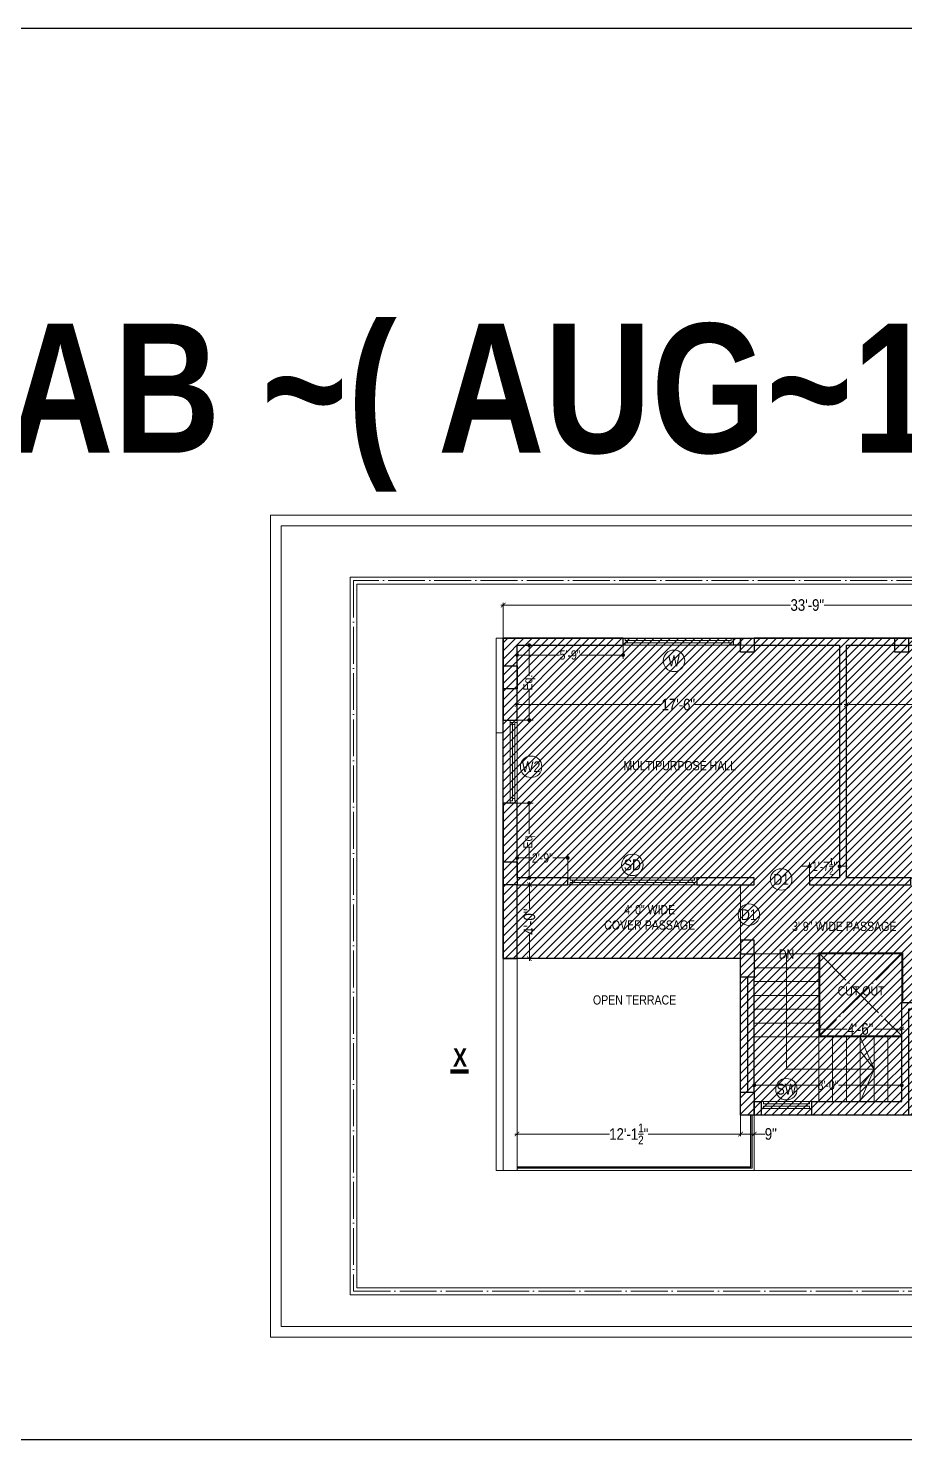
# Model space of a CAD drawing. Header units: millimetres. Extents: x 56222 to 163527, y -177397 to -121287.
# Drawn here: x 159033 to 159603, y -176844 to -175925 of the extents above; entities that cross this region are included whole.
import ezdxf

# ---------------------------------------------------------------- set-up
doc = ezdxf.new("R2010")
doc.units = ezdxf.units.MM
doc.header["$MEASUREMENT"] = 0
doc.header["$PDMODE"] = 35
doc.linetypes.add('ACAD_ISO02W100', pattern=[15, 12, -3])
doc.linetypes.add('ACAD_ISO04W100', pattern=[30, 24, -3, 0, -3])
doc.layers.get('Defpoints').update_dxf_attribs({"color": 220})
for name, color, linetype, lineweight in [('COLUMN', 1, 'Continuous', 30), ('ELEVATION', 250, 'Continuous', 9), ('FIRST FLOOR', 7, 'Continuous', 9), ('FIRST FLOOR ( DIM )', 250, 'Continuous', 9), ('FIRST FLOOR ( TEXT )', 7, 'Continuous', 9), ('FIRST FLOOR_( D - W & RAILING )', 251, 'Continuous', 9), ('FIRST FLOOR_( STAIR )', 251, 'Continuous', 9), ('GROUND FLOOR', 7, 'Continuous', 9), ('GROUND FLOOR  ( DIM )', 7, 'Continuous', 9), ('GROUND FLOOR ( DW_RAIL )', 7, 'Continuous', 9), ('SECOND FLOOR', 7, 'Continuous', 9), ('SECOND FLOOR  ( PLINE )', 251, 'Continuous', 30), ('SECOND FLOOR ( DIM )', 7, 'Continuous', 9), ('SECOND FLOOR ( DW_RAIL )', 7, 'Continuous', 9), ('SECOND FLOOR ( PLine )', 7, 'Continuous', 30), ('SECOND FLOOR ( TEXT )', 7, 'Continuous', 9), ('SECTION', 7, 'Continuous', 9), ('X_SHEET', 7, 'Continuous', 9), ('XX~SLAB ( HATCH )', 7, 'Continuous', 9)]:
    doc.layers.add(name, color=color, linetype=linetype, lineweight=lineweight)
doc.layers.add('XX~SLAB ( PLINE )', color=251, linetype='Continuous', plot=False)
doc.styles.add('Cn BT~6', font='swissc.ttf', dxfattribs={"height": 6})
doc.styles.add("Cn_BT_0'-0", font='swissc.ttf')
doc.styles.add('Cn_BT_7', font='swissc.ttf', dxfattribs={"height": 7})
doc.styles.add('Cn_BT_7½', font='swissc.ttf', dxfattribs={"height": 7.5})
doc.styles.add('KATHA', font='swissc.ttf')
doc.dimstyles.new('Cn BT~6', dxfattribs={"dimtxt": 0.18, "dimasz": 2.5, "dimexe": 2.5, "dimexo": 0, "dimgap": 0.09, "dimtad": 0, "dimdec": 3, "dimzin": 3, "dimdsep": 46, "dimlunit": 4, "dimtxsty": 'Cn BT~6', "dimblk": 'DOT', "dimcen": 0.09, "dimdle": 2, "dimclrd": 250, "dimclre": 250, "dimclrt": 5, "dimadec": 0, "dimazin": 0, "dimtfac": 0.75, "dimtdec": 3, "dimtofl": 0, "dimtmove": 0, "dimatfit": 3, "dimfxl": 1, "dimtolj": 1, "dimtzin": 0, "dimlwd": 15, "dimlwe": 15, "dimarcsym": 0})
doc.dimstyles.new('Cn_BT_7½', dxfattribs={"dimtxt": 9, "dimasz": 3, "dimexe": 1.5, "dimexo": 0, "dimgap": 0.09, "dimtad": 0, "dimdec": 3, "dimzin": 3, "dimdsep": 46, "dimlunit": 4, "dimtxsty": 'Cn_BT_7½', "dimblk": 'ARCHTICK', "dimcen": 0.09, "dimdle": 1.5, "dimclrd": 251, "dimclre": 251, "dimclrt": 14, "dimadec": 0, "dimazin": 0, "dimtfac": 0.75, "dimtdec": 3, "dimtofl": 0, "dimtmove": 0, "dimatfit": 3, "dimfxl": 0, "dimtolj": 1, "dimtzin": 0, "dimlwd": 15, "dimlwe": 15, "dimarcsym": 0})

# ---------------------------------------------------------------- blocks, each defined once
blk = doc.blocks.new('_ArchTick')
at = {"color": 0, "linetype": 'ByBlock', "const_width": 0.15}
blk.add_lwpolyline([(-0.5, -0.5), (0.5, 0.5)], dxfattribs=at)
blk = doc.blocks.new('*D353')
at = {"layer": 'Defpoints', "color": 0, "transparency": 16777216}
for p in [(159565.38, -176355.2), (159733.38, -176355.2), (159733.38, -176365.4)]:
    blk.add_point(p, dxfattribs=at)
at = {"layer": 'SECOND FLOOR ( DIM )', "color": 251, "lineweight": 15, "transparency": 16777216}
for p, q in [((159565.38, -176355.2), (159565.38, -176366.9)), ((159733.38, -176355.2), (159733.38, -176366.9)), ((159563.88, -176365.4), (159638.52, -176365.4)), ((159734.88, -176365.4), (159660.24, -176365.4))]:
    blk.add_line(p, q, dxfattribs=at)
at = {"layer": 'SECOND FLOOR ( DIM )', "color": 251, "lineweight": 15, "transparency": 16777216, "xscale": 3, "yscale": 3, "zscale": 3, "rotation": 180}
blk.add_blockref('_ArchTick', (159565.38, -176365.4), dxfattribs=at)
at = {"layer": 'SECOND FLOOR ( DIM )', "color": 251, "lineweight": 15, "transparency": 16777216, "xscale": 3, "yscale": 3, "zscale": 3}
blk.add_blockref('_ArchTick', (159733.38, -176365.4), dxfattribs=at)
at = {"layer": 'SECOND FLOOR ( DIM )', "color": 14, "transparency": 16777216, "insert": (159649.38, -176365.4), "char_height": 7.5, "attachment_point": 5, "style": 'Cn_BT_7½'}
blk.add_mtext('\\A1;14\'-0"', dxfattribs=at)
blk = doc.blocks.new('*D352')
at = {"layer": 'Defpoints', "color": 0, "transparency": 16777216}
for p in [(159350.88, -176355.2), (159560.88, -176355.2), (159350.88, -176365.4)]:
    blk.add_point(p, dxfattribs=at)
at = {"layer": 'SECOND FLOOR ( DIM )', "color": 251, "lineweight": 15, "transparency": 16777216}
for p, q in [((159350.88, -176355.2), (159350.88, -176366.9)), ((159560.88, -176355.2), (159560.88, -176366.9)), ((159349.38, -176365.4), (159445.02, -176365.4)), ((159562.38, -176365.4), (159466.74, -176365.4))]:
    blk.add_line(p, q, dxfattribs=at)
at = {"layer": 'SECOND FLOOR ( DIM )', "color": 251, "lineweight": 15, "transparency": 16777216, "xscale": 3, "yscale": 3, "zscale": 3, "rotation": 180}
blk.add_blockref('_ArchTick', (159350.88, -176365.4), dxfattribs=at)
at = {"layer": 'SECOND FLOOR ( DIM )', "color": 251, "lineweight": 15, "transparency": 16777216, "xscale": 3, "yscale": 3, "zscale": 3}
blk.add_blockref('_ArchTick', (159560.88, -176365.4), dxfattribs=at)
at = {"layer": 'SECOND FLOOR ( DIM )', "color": 14, "transparency": 16777216, "insert": (159455.88, -176365.4), "char_height": 7.5, "attachment_point": 5, "style": 'Cn_BT_7½'}
blk.add_mtext('\\A1;17\'-6"', dxfattribs=at)
blk = doc.blocks.new('*D351')
at = {"layer": 'Defpoints', "color": 0, "transparency": 16777216}
for p in [(159341.88, -176300.64), (159341.88, -176322.2), (159746.88, -176322.2)]:
    blk.add_point(p, dxfattribs=at)
at = {"layer": 'SECOND FLOOR ( DIM )', "color": 251, "lineweight": 15, "transparency": 16777216}
for p, q in [((159340.38, -176300.64), (159528.84, -176300.64)), ((159341.88, -176322.2), (159341.88, -176299.14)), ((159748.38, -176300.64), (159550.91, -176300.64)), ((159746.88, -176322.2), (159746.88, -176299.14))]:
    blk.add_line(p, q, dxfattribs=at)
at = {"layer": 'SECOND FLOOR ( DIM )', "color": 251, "lineweight": 15, "transparency": 16777216, "xscale": 3, "yscale": 3, "zscale": 3, "rotation": 180}
blk.add_blockref('_ArchTick', (159341.88, -176300.64), dxfattribs=at)
at = {"layer": 'SECOND FLOOR ( DIM )', "color": 251, "lineweight": 15, "transparency": 16777216, "xscale": 3, "yscale": 3, "zscale": 3}
blk.add_blockref('_ArchTick', (159746.88, -176300.64), dxfattribs=at)
at = {"layer": 'SECOND FLOOR ( DIM )', "color": 14, "transparency": 16777216, "insert": (159539.88, -176300.64), "char_height": 7.5, "attachment_point": 5, "style": 'Cn_BT_7½'}
blk.add_mtext('\\A1;33\'-9"', dxfattribs=at)
blk = doc.blocks.new('_Dot')
at = {"color": 0, "linetype": 'ByBlock', "lineweight": -2}
blk.add_line((-0.5, 0), (-1, 0), dxfattribs=at)
at = {"color": 0, "linetype": 'ByBlock', "const_width": 0.5}
blk.add_lwpolyline([(-0.25, 0, 1), (0.25, 0, 1)], format="xyb", close=True, dxfattribs=at)
blk = doc.blocks.new('*D350')
at = {"layer": 'Defpoints', "color": 0, "transparency": 16777216}
for p in [(159505.38, -176605.7), (159601.38, -176605.7), (159601.38, -176613.17)]:
    blk.add_point(p, dxfattribs=at)
at = {"layer": 'SECOND FLOOR ( DIM )', "color": 250, "lineweight": 15, "transparency": 16777216}
for p, q in [((159505.38, -176605.7), (159505.38, -176615.67)), ((159601.38, -176605.7), (159601.38, -176615.67)), ((159507.88, -176613.17), (159546.54, -176613.17)), ((159598.88, -176613.17), (159560.21, -176613.17))]:
    blk.add_line(p, q, dxfattribs=at)
at = {"layer": 'SECOND FLOOR ( DIM )', "color": 250, "lineweight": 15, "transparency": 16777216, "xscale": 2.5, "yscale": 2.5, "zscale": 2.5, "rotation": 180}
blk.add_blockref('_Dot', (159505.38, -176613.17), dxfattribs=at)
at = {"layer": 'SECOND FLOOR ( DIM )', "color": 250, "lineweight": 15, "transparency": 16777216, "xscale": 2.5, "yscale": 2.5, "zscale": 2.5}
blk.add_blockref('_Dot', (159601.38, -176613.17), dxfattribs=at)
at = {"layer": 'SECOND FLOOR ( DIM )', "color": 5, "transparency": 16777216, "insert": (159553.38, -176613.17), "char_height": 6, "attachment_point": 5, "style": 'Cn BT~6'}
blk.add_mtext('\\A1;8\'-0"', dxfattribs=at)
blk = doc.blocks.new('*D349')
at = {"layer": 'Defpoints', "color": 0, "transparency": 16777216}
for p in [(159601.38, -176576.56), (159547.38, -176581.7), (159601.38, -176581.7)]:
    blk.add_point(p, dxfattribs=at)
at = {"layer": 'SECOND FLOOR ( DIM )', "color": 251, "lineweight": 15, "transparency": 16777216}
for p, q in [((159545.88, -176576.56), (159565.78, -176576.56)), ((159547.38, -176581.7), (159547.38, -176575.06)), ((159602.88, -176576.56), (159582.97, -176576.56)), ((159601.38, -176581.7), (159601.38, -176575.06))]:
    blk.add_line(p, q, dxfattribs=at)
at = {"layer": 'SECOND FLOOR ( DIM )', "color": 251, "lineweight": 15, "transparency": 16777216, "xscale": 3, "yscale": 3, "zscale": 3, "rotation": 180}
blk.add_blockref('_ArchTick', (159547.38, -176576.56), dxfattribs=at)
at = {"layer": 'SECOND FLOOR ( DIM )', "color": 251, "lineweight": 15, "transparency": 16777216, "xscale": 3, "yscale": 3, "zscale": 3}
blk.add_blockref('_ArchTick', (159601.38, -176576.56), dxfattribs=at)
at = {"layer": 'SECOND FLOOR ( DIM )', "color": 14, "transparency": 16777216, "insert": (159574.38, -176576.56), "char_height": 7.5, "attachment_point": 5, "style": 'Cn_BT_7½'}
blk.add_mtext('\\A1;4\'-6"', dxfattribs=at)
blk = doc.blocks.new('*D348')
at = {"layer": 'Defpoints', "color": 0, "transparency": 16777216}
for p in [(159496.38, -176632.7), (159496.38, -176644.87), (159350.88, -176668.7)]:
    blk.add_point(p, dxfattribs=at)
at = {"layer": 'SECOND FLOOR ( DIM )', "color": 251, "lineweight": 15, "transparency": 16777216}
for p, q in [((159496.38, -176632.7), (159496.38, -176646.37)), ((159349.38, -176644.87), (159411.09, -176644.87)), ((159350.88, -176668.7), (159350.88, -176643.37)), ((159497.88, -176644.87), (159436.16, -176644.87))]:
    blk.add_line(p, q, dxfattribs=at)
at = {"layer": 'SECOND FLOOR ( DIM )', "color": 251, "lineweight": 15, "transparency": 16777216, "xscale": 3, "yscale": 3, "zscale": 3, "rotation": 180}
blk.add_blockref('_ArchTick', (159350.88, -176644.87), dxfattribs=at)
at = {"layer": 'SECOND FLOOR ( DIM )', "color": 251, "lineweight": 15, "transparency": 16777216, "xscale": 3, "yscale": 3, "zscale": 3}
blk.add_blockref('_ArchTick', (159496.38, -176644.87), dxfattribs=at)
at = {"layer": 'SECOND FLOOR ( DIM )', "color": 14, "transparency": 16777216, "insert": (159423.63, -176644.87), "char_height": 7.5, "attachment_point": 5, "style": 'Cn_BT_7½'}
blk.add_mtext('\\A1;12\'-1{\\H0.750000x;\\S1/2;}"', dxfattribs=at)
blk = doc.blocks.new('*D347')
at = {"layer": 'Defpoints', "color": 0, "transparency": 16777216}
for p in [(159496.38, -176632.7), (159505.38, -176632.7), (159505.38, -176644.87)]:
    blk.add_point(p, dxfattribs=at)
at = {"layer": 'SECOND FLOOR ( DIM )', "color": 251, "lineweight": 15, "transparency": 16777216}
for p, q in [((159496.38, -176632.7), (159496.38, -176646.37)), ((159505.38, -176632.7), (159505.38, -176646.37)), ((159494.88, -176644.87), (159506.88, -176644.87)), ((159512.47, -176644.87), (159505.38, -176644.87))]:
    blk.add_line(p, q, dxfattribs=at)
at = {"layer": 'SECOND FLOOR ( DIM )', "color": 251, "lineweight": 15, "transparency": 16777216, "xscale": 3, "yscale": 3, "zscale": 3, "rotation": 180}
blk.add_blockref('_ArchTick', (159496.38, -176644.87), dxfattribs=at)
at = {"layer": 'SECOND FLOOR ( DIM )', "color": 251, "lineweight": 15, "transparency": 16777216, "xscale": 3, "yscale": 3, "zscale": 3}
blk.add_blockref('_ArchTick', (159505.38, -176644.87), dxfattribs=at)
at = {"layer": 'SECOND FLOOR ( DIM )', "color": 14, "transparency": 16777216, "insert": (159516.12, -176644.87), "char_height": 7.5, "attachment_point": 5, "style": 'Cn_BT_7½'}
blk.add_mtext('\\A1;9"', dxfattribs=at)
blk = doc.blocks.new('*D343')
at = {"layer": 'Defpoints', "color": 0, "transparency": 16777216}
for p in [(159350.88, -176482.7), (159350.88, -176530.7), (159358.92, -176530.7)]:
    blk.add_point(p, dxfattribs=at)
at = {"layer": 'SECOND FLOOR ( DIM )', "color": 251, "lineweight": 15, "transparency": 16777216}
for p, q in [((159350.88, -176482.7), (159360.42, -176482.7)), ((159358.92, -176481.2), (159358.92, -176498.1)), ((159358.92, -176532.2), (159358.92, -176515.3)), ((159350.88, -176530.7), (159360.42, -176530.7))]:
    blk.add_line(p, q, dxfattribs=at)
at = {"layer": 'SECOND FLOOR ( DIM )', "color": 251, "lineweight": 15, "transparency": 16777216, "xscale": 3, "yscale": 3, "zscale": 3}
for p, rotation in [((159358.92, -176482.7), 90), ((159358.92, -176530.7), 270)]:
    blk.add_blockref('_ArchTick', p, dxfattribs=dict(at, rotation=rotation))
at = {"layer": 'SECOND FLOOR ( DIM )', "color": 14, "transparency": 16777216, "insert": (159358.92, -176506.7), "char_height": 7.5, "attachment_point": 5, "rotation": 90, "style": 'Cn_BT_7½'}
blk.add_mtext('\\A1;4\'-0"', dxfattribs=at)
blk = doc.blocks.new('*D342')
at = {"layer": 'Defpoints', "color": 0, "transparency": 16777216}
for p in [(159541.38, -176470.65), (159541.38, -176478.2), (159560.88, -176478.2)]:
    blk.add_point(p, dxfattribs=at)
at = {"layer": 'SECOND FLOOR ( DIM )', "color": 250, "lineweight": 15, "transparency": 16777216}
for p, q in [((159541.38, -176478.2), (159541.38, -176468.15)), ((159560.88, -176478.2), (159560.88, -176468.15)), ((159538.88, -176470.65), (159536.38, -176470.65)), ((159563.38, -176470.65), (159565.88, -176470.65))]:
    blk.add_line(p, q, dxfattribs=at)
at = {"layer": 'SECOND FLOOR ( DIM )', "color": 250, "lineweight": 15, "transparency": 16777216, "xscale": 2.5, "yscale": 2.5, "zscale": 2.5}
blk.add_blockref('_Dot', (159541.38, -176470.65), dxfattribs=at)
at = {"layer": 'SECOND FLOOR ( DIM )', "color": 250, "lineweight": 15, "transparency": 16777216, "xscale": 2.5, "yscale": 2.5, "zscale": 2.5, "rotation": 180}
blk.add_blockref('_Dot', (159560.88, -176470.65), dxfattribs=at)
at = {"layer": 'SECOND FLOOR ( DIM )', "color": 5, "transparency": 16777216, "insert": (159551.13, -176470.65), "char_height": 6, "attachment_point": 5, "style": 'Cn BT~6'}
blk.add_mtext('\\A1;1\'-7{\\H0.750000x;\\S1/2;}"', dxfattribs=at)
blk = doc.blocks.new('*D339')
at = {"layer": 'Defpoints', "color": 0, "transparency": 16777216}
for p in [(159383.88, -176465.22), (159350.88, -176478.2), (159383.88, -176478.2)]:
    blk.add_point(p, dxfattribs=at)
at = {"layer": 'ELEVATION', "color": 250, "lineweight": 15, "transparency": 16777216}
for p, q in [((159350.88, -176478.2), (159350.88, -176462.72)), ((159353.38, -176465.22), (159360.55, -176465.22)), ((159381.38, -176465.22), (159374.2, -176465.22)), ((159383.88, -176478.2), (159383.88, -176462.72))]:
    blk.add_line(p, q, dxfattribs=at)
at = {"layer": 'ELEVATION', "color": 250, "lineweight": 15, "transparency": 16777216, "xscale": 2.5, "yscale": 2.5, "zscale": 2.5, "rotation": 180}
blk.add_blockref('_Dot', (159350.88, -176465.22), dxfattribs=at)
at = {"layer": 'ELEVATION', "color": 250, "lineweight": 15, "transparency": 16777216, "xscale": 2.5, "yscale": 2.5, "zscale": 2.5}
blk.add_blockref('_Dot', (159383.88, -176465.22), dxfattribs=at)
at = {"layer": 'ELEVATION', "color": 5, "transparency": 16777216, "insert": (159367.38, -176465.22), "char_height": 6, "attachment_point": 5, "style": 'Cn BT~6'}
blk.add_mtext('\\A1;2\'-9"', dxfattribs=at)
blk = doc.blocks.new('*D337')
at = {"layer": 'Defpoints', "color": 0, "transparency": 16777216}
for p in [(159350.88, -176326.7), (159350.88, -176375.45), (159358.77, -176375.45)]:
    blk.add_point(p, dxfattribs=at)
at = {"layer": 'FIRST FLOOR ( DIM )', "color": 250, "lineweight": 15, "transparency": 16777216}
for p, q in [((159350.88, -176326.7), (159361.27, -176326.7)), ((159358.77, -176329.2), (159358.77, -176346.72)), ((159358.77, -176372.95), (159358.77, -176355.43)), ((159350.88, -176375.45), (159361.27, -176375.45))]:
    blk.add_line(p, q, dxfattribs=at)
at = {"layer": 'FIRST FLOOR ( DIM )', "color": 250, "lineweight": 15, "transparency": 16777216, "xscale": 2.5, "yscale": 2.5, "zscale": 2.5}
for p, rotation in [((159358.77, -176326.7), 90), ((159358.77, -176375.45), 270)]:
    blk.add_blockref('_Dot', p, dxfattribs=dict(at, rotation=rotation))
at = {"layer": 'FIRST FLOOR ( DIM )', "color": 5, "transparency": 16777216, "insert": (159358.77, -176351.08), "char_height": 6, "attachment_point": 5, "rotation": 90, "style": 'Cn BT~6'}
blk.add_mtext('\\A1;Eq.', dxfattribs=at)
blk = doc.blocks.new('*D336')
at = {"layer": 'Defpoints', "color": 0, "transparency": 16777216}
for p in [(159350.88, -176429.45), (159350.88, -176478.2), (159358.77, -176478.2)]:
    blk.add_point(p, dxfattribs=at)
at = {"layer": 'FIRST FLOOR ( DIM )', "color": 250, "lineweight": 15, "transparency": 16777216}
for p, q in [((159350.88, -176429.45), (159361.27, -176429.45)), ((159358.77, -176431.95), (159358.77, -176449.47)), ((159358.77, -176475.7), (159358.77, -176458.18)), ((159350.88, -176478.2), (159361.27, -176478.2))]:
    blk.add_line(p, q, dxfattribs=at)
at = {"layer": 'FIRST FLOOR ( DIM )', "color": 250, "lineweight": 15, "transparency": 16777216, "xscale": 2.5, "yscale": 2.5, "zscale": 2.5}
for p, rotation in [((159358.77, -176429.45), 90), ((159358.77, -176478.2), 270)]:
    blk.add_blockref('_Dot', p, dxfattribs=dict(at, rotation=rotation))
at = {"layer": 'FIRST FLOOR ( DIM )', "color": 5, "transparency": 16777216, "insert": (159358.77, -176453.83), "char_height": 6, "attachment_point": 5, "rotation": 90, "style": 'Cn BT~6'}
blk.add_mtext('\\A1;Eq.', dxfattribs=at)
blk = doc.blocks.new('*D335')
at = {"layer": 'Defpoints', "color": 0, "transparency": 16777216}
for p in [(159350.88, -176326.7), (159419.88, -176326.7), (159419.88, -176333.12)]:
    blk.add_point(p, dxfattribs=at)
at = {"layer": 'FIRST FLOOR ( DIM )', "color": 250, "lineweight": 15, "transparency": 16777216}
for p, q in [((159350.88, -176326.7), (159350.88, -176335.62)), ((159419.88, -176326.7), (159419.88, -176335.62)), ((159353.38, -176333.12), (159378.53, -176333.12)), ((159417.38, -176333.12), (159392.22, -176333.12))]:
    blk.add_line(p, q, dxfattribs=at)
at = {"layer": 'FIRST FLOOR ( DIM )', "color": 250, "lineweight": 15, "transparency": 16777216, "xscale": 2.5, "yscale": 2.5, "zscale": 2.5, "rotation": 180}
blk.add_blockref('_Dot', (159350.88, -176333.12), dxfattribs=at)
at = {"layer": 'FIRST FLOOR ( DIM )', "color": 250, "lineweight": 15, "transparency": 16777216, "xscale": 2.5, "yscale": 2.5, "zscale": 2.5}
blk.add_blockref('_Dot', (159419.88, -176333.12), dxfattribs=at)
at = {"layer": 'FIRST FLOOR ( DIM )', "color": 5, "transparency": 16777216, "insert": (159385.38, -176333.12), "char_height": 6, "attachment_point": 5, "style": 'Cn BT~6'}
blk.add_mtext('\\A1;5\'-9"', dxfattribs=at)

msp = doc.modelspace()

# ---------------------------------------------------------------- hatches: boundary and pattern name
at = {"layer": 'XX~SLAB ( HATCH )'}
h = msp.add_hatch(dxfattribs=at)
h.set_pattern_fill('ANSI31', color=256, scale=30, style=0)
h.set_pattern_definition([(45, (159341.8762, -176632.7007), (-2.65165, 2.65165), [])])
h.paths.add_polyline_path([(159341.87621, -176322.2007), (159742.3762, -176322.2007), (159742.3762, -176632.70071), (159733.37621, -176632.7007), (159733.37621, -176614.7007), (159652.37621, -176614.7007), (159652.37621, -176632.7007), (159601.37621, -176632.7007), (159574.37621, -176632.7007), (159496.37621, -176632.7007), (159496.37621, -176530.7007), (159341.87621, -176530.7007)])

# ---------------------------------------------------------------- linework, layer by layer
at = {"layer": 'COLUMN'}
for points in [[(159496.37621, -176322.2007), (159505.37621, -176322.2007), (159505.37621, -176331.2007), (159496.37621, -176331.2007)], [(159596.87621, -176322.2007), (159605.87621, -176322.2007), (159605.87621, -176331.2007), (159596.87621, -176331.2007)], [(159341.87621, -176340.2007), (159350.87621, -176340.2007), (159350.87621, -176355.2007), (159341.87621, -176355.2007)], [(159341.87621, -176467.7007), (159350.87621, -176467.7007), (159350.87621, -176482.7007), (159341.87621, -176482.7007)], [(159496.37621, -176527.7007), (159505.37621, -176527.7007), (159505.37621, -176542.7007), (159496.37621, -176542.7007)], [(159496.37621, -176617.7007), (159505.37621, -176617.7007), (159505.37621, -176632.7007), (159496.37621, -176632.7007)]]:
    msp.add_lwpolyline(points, close=True, dxfattribs=at)
at = {"layer": 'FIRST FLOOR', "color": 1}
msp.add_line((159542.87621, -176623.7007), (159542.87621, -176632.7007), dxfattribs=at)
at = {"layer": 'FIRST FLOOR ( DIM )', "color": 1}
msp.add_lwpolyline([(159341.87621, -176322.2007), (159337.37621, -176322.2007), (159337.37621, -176668.7007), (159505.37621, -176668.7007), (159505.37621, -176632.7007)], dxfattribs=at)
at = {"layer": 'FIRST FLOOR ( DIM )', "color": 5}
for centre in [(159453.04501, -176336.89263), (159360.03374, -176405.84726), (159425.97887, -176469.7051), (159522.87557, -176479.18488), (159501.83362, -176502.13541), (159526.29333, -176615.71062)]:
    msp.add_circle(centre, 7, dxfattribs=at)
at = {"layer": 'FIRST FLOOR_( D - W & RAILING )', "color": 32}
msp.add_lwpolyline([(159350.87621, -176667.2007), (159350.87621, -176666.2007), (159502.87621, -176666.2007), (159502.87621, -176632.7007), (159503.87621, -176632.7007), (159503.87621, -176667.2007), (159350.87621, -176667.2007), (159350.87621, -176666.5007), (159503.17621, -176666.5007), (159503.17621, -176632.7007), (159503.87621, -176632.7007), (159503.87621, -176667.2007)], close=True, dxfattribs=at)
at = {"layer": 'FIRST FLOOR_( STAIR )'}
for p, q in [((159547.37621, -176527.7007), (159505.37621, -176527.7007)), ((159547.37621, -176527.7007), (159547.37621, -176623.7007)), ((159547.37621, -176536.7007), (159505.37621, -176536.7007)), ((159547.37621, -176545.7007), (159505.37621, -176545.7007)), ((159547.37621, -176554.7007), (159505.37621, -176554.7007)), ((159547.37621, -176563.7007), (159505.37621, -176563.7007)), ((159547.37621, -176572.7007), (159505.37621, -176572.7007)), ((159601.37621, -176581.7007), (159505.37621, -176581.7007)), ((159556.37621, -176581.7007), (159556.37621, -176623.7007)), ((159565.37621, -176581.7007), (159565.37621, -176623.7007)), ((159574.37621, -176581.7007), (159574.37621, -176623.7007)), ((159583.37621, -176581.7007), (159583.37621, -176623.7007)), ((159592.37621, -176581.7007), (159592.37621, -176623.7007))]:
    msp.add_line(p, q, dxfattribs=at)
msp.add_lwpolyline([(159583.37621, -176602.7007), (159574.37621, -176581.7007), (159574.37621, -176590.7007), (159583.37621, -176602.7007), (159574.37621, -176623.7007), (159574.37621, -176614.7007), (159583.37621, -176602.7007), (159526.37621, -176602.7007), (159526.37621, -176527.7007)], dxfattribs=at)
at = {"layer": 'GROUND FLOOR'}
for p, q in [((159242.12621, -176282.4507), (159742.3762, -176282.4507)), ((159242.12621, -176282.4507), (159242.12621, -176749.4507)), ((159246.62621, -176286.9507), (159742.3762, -176286.9507)), ((159246.62621, -176286.9507), (159246.62621, -176744.9507)), ((159246.62621, -176744.9507), (159742.37621, -176744.9507)), ((159242.12621, -176749.4507), (159742.37621, -176749.4507))]:
    msp.add_line(p, q, dxfattribs=at)
at = {"layer": 'GROUND FLOOR', "color": 1, "linetype": 'ACAD_ISO04W100'}
msp.add_lwpolyline([(159742.3762, -176284.7007), (159244.37621, -176284.7007), (159244.37621, -176747.2007), (159742.37621, -176747.2007)], dxfattribs=at)
at = {"layer": 'GROUND FLOOR  ( DIM )'}
msp.add_lwpolyline([(159337.37621, -176322.2007), (159341.87621, -176322.2007), (159341.87621, -176383.7007), (159337.37621, -176383.7007)], close=True, dxfattribs=at)
at = {"layer": 'GROUND FLOOR ( DW_RAIL )'}
msp.add_lwpolyline([(159542.87621, -176623.7007), (159541.37621, -176623.7007), (159541.37621, -176625.2007), (159539.87621, -176625.2007), (159539.87621, -176626.7007), (159512.87621, -176626.7007), (159512.87621, -176625.2007), (159511.37621, -176625.2007), (159511.37621, -176623.7007), (159509.87621, -176623.7007), (159509.87621, -176628.2007), (159511.37621, -176628.2007), (159511.37621, -176626.7007), (159512.87621, -176626.7007), (159512.87621, -176625.2007), (159539.87621, -176625.2007), (159539.87621, -176626.7007), (159541.37621, -176626.7007), (159541.37621, -176628.2007), (159542.87621, -176628.2007), (159542.87621, -176623.7007), (159509.87621, -176623.7007), (159509.87621, -176628.2007), (159542.87621, -176628.2007)], close=True, dxfattribs=at)
at = {"layer": 'SECOND FLOOR'}
for p, q in [((159341.87621, -176322.2007), (159742.37621, -176322.2007)), ((159341.87621, -176322.2007), (159341.87621, -176668.7007)), ((159419.87621, -176322.2007), (159419.87621, -176326.7007)), ((159491.87621, -176322.2007), (159491.87621, -176326.7007)), ((159505.37621, -176322.2007), (159505.37621, -176326.7007)), ((159350.87621, -176478.2007), (159350.87621, -176326.7007)), ((159350.87621, -176326.7007), (159560.87621, -176326.7007)), ((159560.87621, -176326.7007), (159560.87621, -176478.2007)), ((159565.37621, -176326.7007), (159733.37621, -176326.7007)), ((159565.37621, -176478.2007), (159565.37621, -176326.7007)), ((159350.87621, -176375.4507), (159341.87621, -176375.4507)), ((159350.87621, -176429.4507), (159341.87621, -176429.4507)), ((159350.87621, -176478.2007), (159505.37621, -176478.2007)), ((159383.87621, -176482.7007), (159383.87621, -176478.2007)), ((159467.87621, -176482.7007), (159467.87621, -176478.2007)), ((159505.37621, -176482.7007), (159505.37621, -176478.2007)), ((159505.37621, -176478.2007), (159505.37621, -176482.7007)), ((159541.37621, -176478.2007), (159541.37621, -176482.7007)), ((159541.37621, -176478.2007), (159560.87621, -176478.2007)), ((159565.37621, -176478.2007), (159607.37621, -176478.2007)), ((159350.87621, -176482.7007), (159505.37621, -176482.7007)), ((159350.87621, -176668.7007), (159350.87621, -176482.7007)), ((159496.37621, -176530.7007), (159496.37621, -176482.7007)), ((159541.37621, -176482.7007), (159607.37621, -176482.7007)), ((159496.1038, -176518.7007), (159505.37621, -176518.7007)), ((159505.37621, -176632.7007), (159505.37621, -176518.7007)), ((159350.87621, -176530.7007), (159341.87621, -176530.7007)), ((159500.87621, -176617.7007), (159500.87621, -176542.7007)), ((159601.37621, -176559.2007), (159601.37621, -176623.7007)), ((159643.37621, -176559.2007), (159601.37621, -176559.2007)), ((159601.37621, -176623.7007), (159505.37621, -176623.7007)), ((159509.87621, -176632.7007), (159509.87621, -176623.7007)), ((159542.87621, -176632.7007), (159542.87621, -176623.7007)), ((159742.37621, -176632.7007), (159496.37621, -176632.7007)), ((159350.87621, -176668.7007), (159341.87621, -176668.7007)), ((159742.37621, -176668.7007), (159341.87621, -176668.7007))]:
    msp.add_line(p, q, dxfattribs=at)
at = {"layer": 'SECOND FLOOR', "color": 1, "linetype": 'ACAD_ISO04W100'}
for p, q in [((159548.07621, -176527.7007), (159601.37621, -176581.0007)), ((159601.37621, -176527.7007), (159548.07621, -176581.0007))]:
    msp.add_line(p, q, dxfattribs=at)
at = {"layer": 'SECOND FLOOR', "color": 1, "linetype": 'ACAD_ISO02W100', "ltscale": 0.7}
msp.add_lwpolyline([(159350.87621, -176530.7007), (159496.37621, -176530.7007)], dxfattribs=at)
at = {"layer": 'SECOND FLOOR  ( PLINE )'}
for points in [[(159350.87621, -176326.7007), (159419.87621, -176326.7007), (159419.87621, -176322.2007), (159341.87621, -176322.2007), (159341.87621, -176375.4507), (159350.87621, -176375.4507)], [(159496.37621, -176326.7007), (159491.87621, -176326.7007), (159491.87621, -176322.2007), (159496.37621, -176322.2007)], [(159637.37621, -176322.2007), (159505.37621, -176322.2007), (159505.37621, -176326.7007), (159560.87621, -176326.7007), (159560.87621, -176478.2007), (159541.37621, -176478.2007), (159541.37621, -176482.7007), (159607.37621, -176482.7007), (159607.37621, -176478.2007), (159565.37621, -176478.2007), (159565.37621, -176326.7007), (159637.37621, -176326.7007)], [(159383.87621, -176478.2007), (159350.87621, -176478.2007), (159350.87621, -176429.4507), (159346.37621, -176429.4507), (159341.87621, -176429.4507), (159341.87621, -176530.7007), (159350.87621, -176530.7007), (159350.87621, -176482.7007), (159383.87621, -176482.7007)], [(159505.37621, -176478.2007), (159467.87621, -176478.2007), (159467.87621, -176482.7007), (159505.37621, -176482.7007)], [(159496.37621, -176527.7007), (159505.37621, -176527.7007), (159505.37621, -176518.7007), (159496.37621, -176518.7007)], [(159505.37621, -176542.7007), (159500.87621, -176542.7007), (159500.87621, -176617.7007), (159505.37621, -176617.7007)]]:
    msp.add_lwpolyline(points, close=True, dxfattribs=at)
at = {"layer": 'SECOND FLOOR ( DW_RAIL )'}
for points in [[(159491.87621, -176322.2007), (159490.37621, -176322.2007), (159490.37621, -176323.7007), (159488.87621, -176323.7007), (159488.87621, -176325.2007), (159422.87621, -176325.2007), (159422.87621, -176323.7007), (159421.37621, -176323.7007), (159421.37621, -176322.2007), (159419.87621, -176322.2007), (159419.87621, -176326.7007), (159421.37621, -176326.7007), (159421.37621, -176325.2007), (159422.87621, -176325.2007), (159422.87621, -176323.7007), (159488.87621, -176323.7007), (159488.87621, -176325.2007), (159490.37621, -176325.2007), (159490.37621, -176326.7007), (159491.87621, -176326.7007), (159491.87621, -176322.2007), (159419.87621, -176322.2007), (159419.87621, -176326.7007), (159491.87621, -176326.7007)], [(159350.87621, -176429.4507), (159350.87621, -176427.9507), (159349.37621, -176427.9507), (159349.37621, -176426.4507), (159347.87621, -176426.4507), (159347.87621, -176378.4507), (159349.37621, -176378.4507), (159349.37621, -176376.9507), (159350.87621, -176376.9507), (159350.87621, -176375.4507), (159346.37621, -176375.4507), (159346.37621, -176376.9507), (159347.87621, -176376.9507), (159347.87621, -176378.4507), (159349.37621, -176378.4507), (159349.37621, -176426.4507), (159347.87621, -176426.4507), (159347.87621, -176427.9507), (159346.37621, -176427.9507), (159346.37621, -176429.4507), (159350.87621, -176429.4507), (159350.87621, -176375.4507), (159346.37621, -176375.4507), (159346.37621, -176429.4507)], [(159467.87621, -176478.2007), (159466.37621, -176478.2007), (159466.37621, -176479.7007), (159464.87621, -176479.7007), (159464.87621, -176481.2007), (159386.87621, -176481.2007), (159386.87621, -176479.7007), (159385.37621, -176479.7007), (159385.37621, -176478.2007), (159383.87621, -176478.2007), (159383.87621, -176482.7007), (159385.37621, -176482.7007), (159385.37621, -176481.2007), (159386.87621, -176481.2007), (159386.87621, -176479.7007), (159464.87621, -176479.7007), (159464.87621, -176481.2007), (159466.37621, -176481.2007), (159466.37621, -176482.7007), (159467.87621, -176482.7007), (159467.87621, -176478.2007), (159383.87621, -176478.2007), (159383.87621, -176482.7007), (159467.87621, -176482.7007)]]:
    msp.add_lwpolyline(points, close=True, dxfattribs=at)
at = {"layer": 'SECOND FLOOR ( DW_RAIL )', "color": 32}
for points in [[(159548.07621, -176527.7007), (159601.37621, -176527.7007), (159601.37621, -176559.2007), (159602.07621, -176559.2007), (159602.07621, -176527.0007), (159547.37621, -176527.0007), (159547.37621, -176581.7007), (159601.37621, -176581.7007), (159601.37621, -176581.0007), (159548.07621, -176581.0007), (159548.07621, -176527.7007)], [(159548.07621, -176527.7007), (159547.37621, -176527.7007), (159547.37621, -176581.7007), (159601.37621, -176581.7007), (159601.37621, -176581.0007), (159548.07621, -176581.0007), (159548.07621, -176527.7007)]]:
    msp.add_lwpolyline(points, dxfattribs=at)
at = {"layer": 'SECOND FLOOR ( PLine )'}
for points in [[(159605.87621, -176632.7007), (159542.87621, -176632.7007), (159542.87621, -176623.7007), (159601.37621, -176623.7007), (159601.37621, -176559.2007), (159613.37621, -176559.2007), (159613.37621, -176563.7007), (159605.87621, -176563.7007)], [(159509.87621, -176632.7007), (159505.37621, -176632.7007), (159505.37621, -176623.7007), (159509.87621, -176623.7007)]]:
    msp.add_lwpolyline(points, close=True, dxfattribs=at)
at = {"layer": 'SECTION', "color": 5}
msp.add_lwpolyline([(159313.44577, -176602.7007, 12, 12, 0), (159313.44577, -176605.7007, 0, 0, 0), (159768.57498, -176605.7007, 12, 12, 0), (159768.57498, -176602.7007, 12, 12, 0)], format="xyseb", dxfattribs=at)
at = {"layer": 'X_SHEET', "color": 5, "lineweight": 30}
msp.add_lwpolyline([(158012.2568, -175925.18368), (160052.85243, -175925.18368), (160052.85243, -176843.87025), (158012.2568, -176843.87025)], close=True, dxfattribs=at)
at = {"layer": 'X_SHEET'}
for points in [[(159957.43786, -176777.08465), (159190.28949, -176777.08465), (159190.28949, -176242.15184), (159957.43786, -176242.15184)], [(159950.43786, -176770.08465), (159197.28949, -176770.08465), (159197.28949, -176249.15184), (159950.43786, -176249.15184)]]:
    msp.add_lwpolyline(points, close=True, dxfattribs=at)
at = {"layer": 'XX~SLAB ( PLINE )', "lineweight": 30}
msp.add_lwpolyline([(159341.87621, -176322.2007), (159742.3762, -176322.2007), (159742.3762, -176632.70071), (159733.37621, -176632.7007), (159733.37621, -176614.7007), (159652.37621, -176614.7007), (159652.37621, -176632.7007), (159601.37621, -176632.7007), (159574.37621, -176632.7007), (159496.37621, -176632.7007), (159496.37621, -176530.7007), (159341.87621, -176530.7007)], close=True, dxfattribs=at)

# ---------------------------------------------------------------- texts
at = {"layer": 'FIRST FLOOR ( DIM )', "color": 5, "char_height": 7, "attachment_point": 5, "style": 'Cn_BT_7'}
for s, insert in [('W', (159453.04501, -176336.89263)), ('W2', (159360.03374, -176405.84726)), ('SD', (159425.97887, -176469.7051)), ('D1', (159522.87557, -176479.18488)), ('D1', (159501.83362, -176502.13541)), ('SW', (159526.29333, -176615.71062))]:
    msp.add_mtext(s, dxfattribs=dict(at, insert=insert))
at = {"layer": 'FIRST FLOOR ( TEXT )', "insert": (159526.37621, -176527.7007), "char_height": 6, "attachment_point": 5, "style": 'KATHA'}
msp.add_mtext('DN', dxfattribs=at)
at = {"layer": 'SECOND FLOOR ( TEXT )', "char_height": 6, "attachment_point": 5, "style": 'KATHA'}
for s, insert in [('MULTIPURPOSE HALL', (159456.80452, -176405.2087)), ('4\' 0" WIDE \\PCOVER PASSAGE', (159437.23729, -176503.90681)), ('3\' 9" WIDE PASSAGE', (159563.91984, -176509.79961)), ('OPEN TERRACE', (159427.401, -176557.64292))]:
    msp.add_mtext(s, dxfattribs=dict(at, insert=insert))
at = {"layer": 'SECOND FLOOR ( TEXT )', "color": 1, "insert": (159574.88522, -176551.7537), "char_height": 6, "attachment_point": 5, "style": "Cn_BT_0'-0"}
msp.add_mtext('CUT OUT', dxfattribs=at)
at = {"layer": 'SECTION', "color": 5, "insert": (159309.16942, -176601.06205), "char_height": 12, "attachment_point": 7, "line_spacing_factor": 1.157143, "style": "Cn_BT_0'-0"}
msp.add_mtext('{\\fSwis721 Cn BT|b1|i0|c0|p34;X}', dxfattribs=at)
at = {"layer": 'X_SHEET', "color": 5, "ltscale": 0.25, "insert": (158094.00439, -175977.48289), "char_height": 84, "attachment_point": 1, "style": "Cn_BT_0'-0"}
msp.add_mtext('{\\fSwis721 Cn BT|b1|i0|c0|p34;FOR\\PSECOND FLOOR SLAB ~( AUG~12~2025 )}', dxfattribs=at)

# ---------------------------------------------------------------- dimensions: what is measured, and where the dimension line sits
at = {"layer": 'ELEVATION'}
dim = msp.add_linear_dim(base=(159383.87621, -176465.22039), p1=(159350.87621, -176478.2007), p2=(159383.87621, -176478.2007), dimstyle='Cn BT~6', dxfattribs=at)
dim.commit()
dim.dimension.update_dxf_attribs({"geometry": '*D339', "text_midpoint": (159367.37621, -176465.22039)})
at = {"layer": 'FIRST FLOOR ( DIM )', "color": 1}
dim = msp.add_linear_dim(base=(159419.87621, -176333.11648), p1=(159350.87621, -176326.7007), p2=(159419.87621, -176326.7007), dimstyle='Cn BT~6', dxfattribs=at)
dim.commit()
dim.dimension.update_dxf_attribs({"geometry": '*D335', "text_midpoint": (159385.37621, -176333.11648)})
for base, p1, p2, picture, middle in [((159358.76639, -176375.4507), (159350.87621, -176326.7007), (159350.87621, -176375.4507), '*D337', (159358.76639, -176351.0757)), ((159358.76639, -176478.2007), (159350.87621, -176429.4507), (159350.87621, -176478.2007), '*D336', (159358.76639, -176453.8257))]:
    dim = msp.add_linear_dim(base=base, p1=p1, p2=p2, angle=90, text='Eq.', dimstyle='Cn BT~6', dxfattribs=at)
    dim.commit()
    dim.dimension.update_dxf_attribs({"geometry": picture, "text_midpoint": middle})
at = {"layer": 'SECOND FLOOR ( DIM )'}
dim = msp.add_linear_dim(base=(159341.87621, -176300.64087), p1=(159746.8762, -176322.2007), p2=(159341.87621, -176322.2007), dimstyle='Cn_BT_7½', dxfattribs=at)
dim.commit()
dim.dimension.update_dxf_attribs({"geometry": '*D351', "text_midpoint": (159539.87621, -176300.64087), "dimtype": 160})
for base, p1, p2, dimstyle, picture, middle in [((159350.87621, -176365.4015), (159560.87621, -176355.2007), (159350.87621, -176355.2007), 'Cn_BT_7½', '*D352', (159455.87621, -176365.4015)), ((159733.37621, -176365.4015), (159565.37621, -176355.2007), (159733.37621, -176355.2007), 'Cn_BT_7½', '*D353', (159649.37621, -176365.4015)), ((159541.37621, -176470.64778), (159560.87621, -176478.2007), (159541.37621, -176478.2007), 'Cn BT~6', '*D342', (159551.12621, -176470.64778)), ((159601.37621, -176576.55512), (159547.37621, -176581.7007), (159601.37621, -176581.7007), 'Cn_BT_7½', '*D349', (159574.37621, -176576.55512)), ((159601.37621, -176613.17499), (159505.37621, -176605.7007), (159601.37621, -176605.7007), 'Cn BT~6', '*D350', (159553.37621, -176613.17499)), ((159496.37621, -176644.87316), (159350.87621, -176668.7007), (159496.37621, -176632.7007), 'Cn_BT_7½', '*D348', (159423.62621, -176644.87316))]:
    dim = msp.add_linear_dim(base=base, p1=p1, p2=p2, dimstyle=dimstyle, dxfattribs=at)
    dim.commit()
    dim.dimension.update_dxf_attribs({"geometry": picture, "text_midpoint": middle})
dim = msp.add_linear_dim(base=(159358.92104, -176530.7007), p1=(159350.87621, -176482.7007), p2=(159350.87621, -176530.7007), angle=90, dimstyle='Cn_BT_7½', dxfattribs=at)
dim.commit()
dim.dimension.update_dxf_attribs({"geometry": '*D343', "text_midpoint": (159358.92104, -176506.7007)})
dim = msp.add_linear_dim(base=(159505.37621, -176644.87316), p1=(159496.37621, -176632.7007), p2=(159505.37621, -176632.7007), dimstyle='Cn_BT_7½', override={"dimtmove": 1}, dxfattribs=at)
dim.commit()
dim.dimension.update_dxf_attribs({"geometry": '*D347', "text_midpoint": (159516.12275, -176648.11647), "dimtype": 160})

doc.saveas('drawing.dxf')
